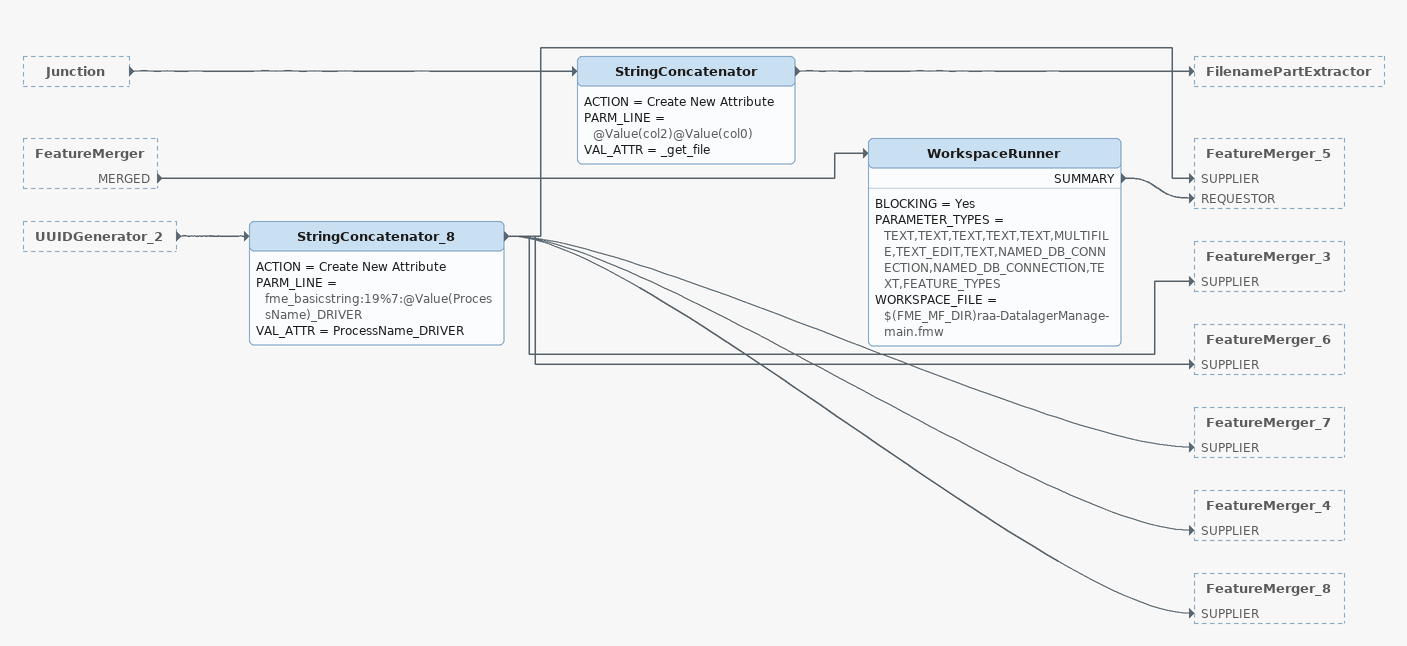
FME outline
Junction [outside]
    -> StringConcatenator
FeatureMerger [outside]
    MERGED -> WorkspaceRunner
UUIDGenerator_2 [outside]
    -> StringConcatenator_8
StringConcatenator
    ACTION = Create New Attribute
    PARM_LINE = @Value(col2)@Value(col0)
    VAL_ATTR = _get_file
    -> FilenamePartExtractor
StringConcatenator_8
    ACTION = Create New Attribute
    PARM_LINE = fme_basicstring:19%7:@Value(ProcessName)_DRIVER
    VAL_ATTR = ProcessName_DRIVER
    -> FeatureMerger_3 [SUPPLIER]
    -> FeatureMerger_6 [SUPPLIER]
    -> FeatureMerger_7 [SUPPLIER]
    -> FeatureMerger_4 [SUPPLIER]
    -> FeatureMerger_8 [SUPPLIER]
    -> FeatureMerger_5 [SUPPLIER]
WorkspaceRunner
    BLOCKING = Yes
    PARAMETER_TYPES = TEXT,TEXT,TEXT,TEXT,TEXT,MULTIFILE,TEXT_EDIT,TEXT,NAMED_DB_CONNECTION,NAMED_DB_CONNECTION,TEXT,FEATURE_TYPES
    WORKSPACE_FILE = $(FME_MF_DIR)raa-DatalagerManage-main.fmw
    SUMMARY -> FeatureMerger_5 [REQUESTOR]
